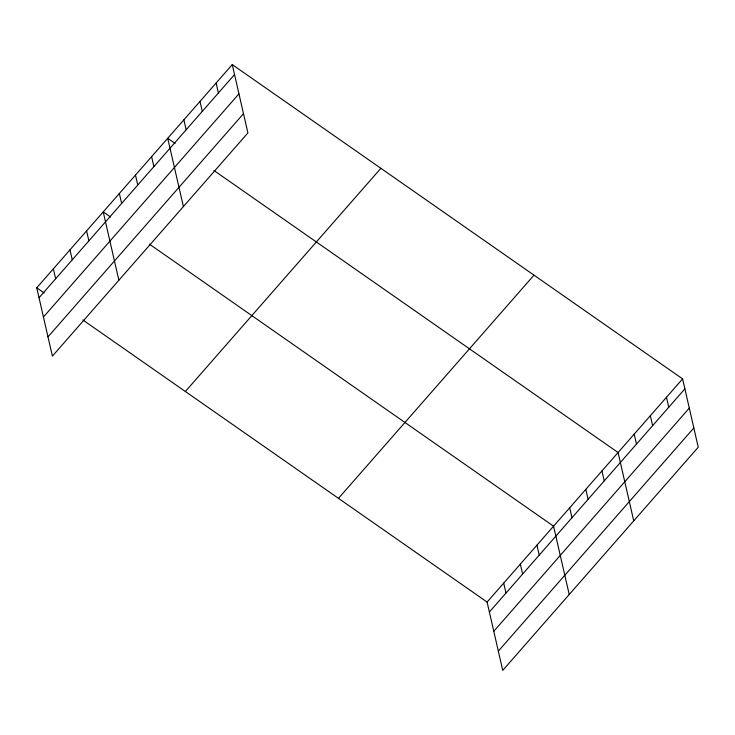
<?xml version="1.0" encoding="UTF-8"?>
<svg xmlns="http://www.w3.org/2000/svg" width="735" height="735" viewBox="0 0 735 735"><rect width="100%" height="100%" fill="white"/><g stroke="black" fill="none" stroke-linecap="round" stroke-linejoin="round"><path stroke-width="1.1" d="M232.26 64.597L247.906 132.934L52.396 356.126L36.75 287.789L232.26 64.597L682.604 378.874L698.25 447.211L502.74 670.403L487.094 602.066L82.899 320.001M39.028 297.758L234.538 74.557M43.448 317.015L238.948 93.823M47.986 336.86L243.496 113.668M185.367 391.507L380.868 168.306M338.477 498.358L533.987 275.166M487.094 602.066L682.604 378.874M489.372 612.034L684.882 388.843M493.791 631.291L689.292 408.1M498.33 651.136L693.84 427.945M175.123 143.408L167.736 138.253L183.392 206.581M213.894 170.465L618.08 452.53L633.735 520.858M110.608 217.055L103.222 211.91L118.868 280.237M149.38 244.112L553.565 526.187L569.221 594.514M36.75 287.789L44.137 292.943M666.47 397.286L668.749 407.254M650.337 415.707L652.625 425.666M634.213 434.119L636.492 444.078M601.956 470.942L604.234 480.901M585.823 489.354L588.11 499.322M569.698 507.775L571.977 517.734M536.945 545.159L539.233 555.118M520.334 564.131L522.613 574.09M503.714 583.094L505.992 593.062M216.127 83.009L218.405 92.977M199.993 101.421L202.281 111.389M183.869 119.842L186.148 129.801M151.612 156.665L153.891 166.625M135.479 175.077L137.767 185.045M119.355 193.489L121.633 203.457M86.601 230.882L88.889 240.841M69.99 249.845L72.269 259.813M53.37 268.817L55.649 278.785"/></g></svg>
